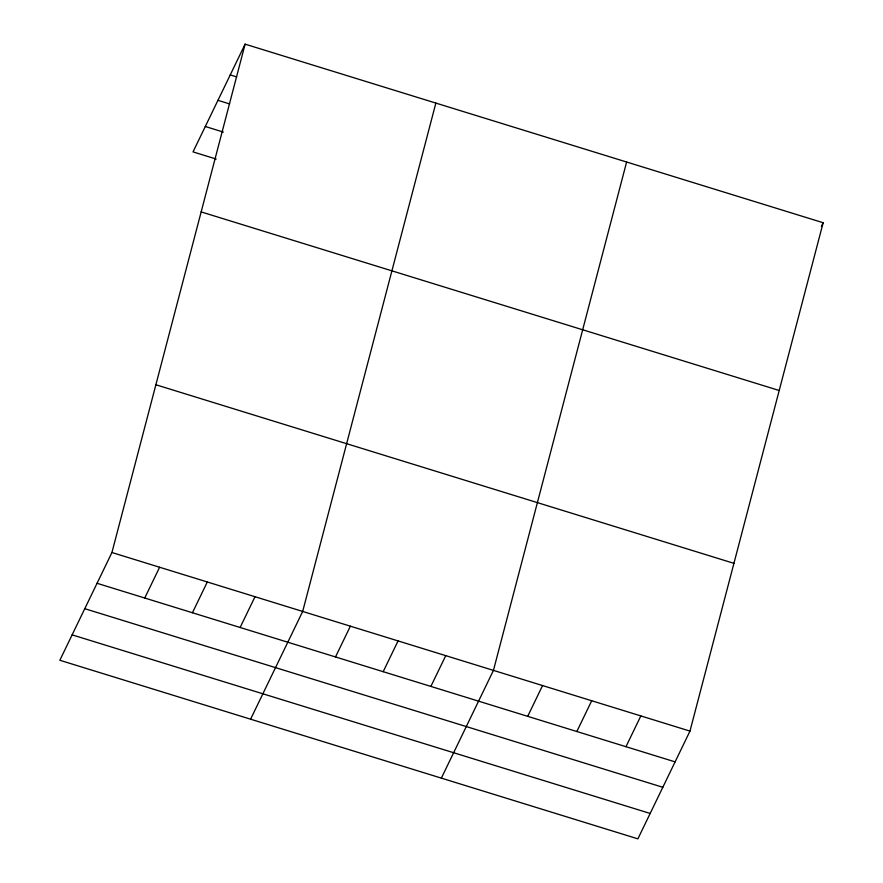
<?xml version="1.0" encoding="UTF-8"?>
<svg xmlns="http://www.w3.org/2000/svg" width="883" height="883" viewBox="0 0 883 883"><rect width="100%" height="100%" fill="white"/><g stroke="black" fill="none" stroke-linecap="round" stroke-linejoin="round"><path stroke-width="1.32" d="M111.931 552.515L245.11 44.15L823.155 222.737L689.976 731.102L637.89 838.85L59.845 660.263L111.931 552.515L689.976 731.102M435.86 103.079L302.681 611.444L250.595 719.192M626.621 162.019L493.442 670.385L441.357 778.133M245.11 44.15L193.024 151.898L216.225 159.061M144.746 598.023L159.613 567.25M192.428 612.758L207.306 581.985M240.121 627.493L254.999 596.72M335.496 656.952L350.374 626.179M383.189 671.687L398.067 640.915M430.871 686.422L445.749 655.65M527.703 716.334L542.57 685.561M576.831 731.521L591.709 700.749M821.378 226.434L823.155 222.737M625.97 746.698L640.848 715.925M230.231 74.923L236.677 76.909M217.958 100.32L229.558 103.907M205.298 126.49L223.344 132.075M201.158 211.909L779.214 390.496M155.883 384.756L733.928 563.343M97.053 583.288L675.098 761.874M84.768 608.685L662.824 787.283M72.119 634.855L650.175 813.453"/></g></svg>
